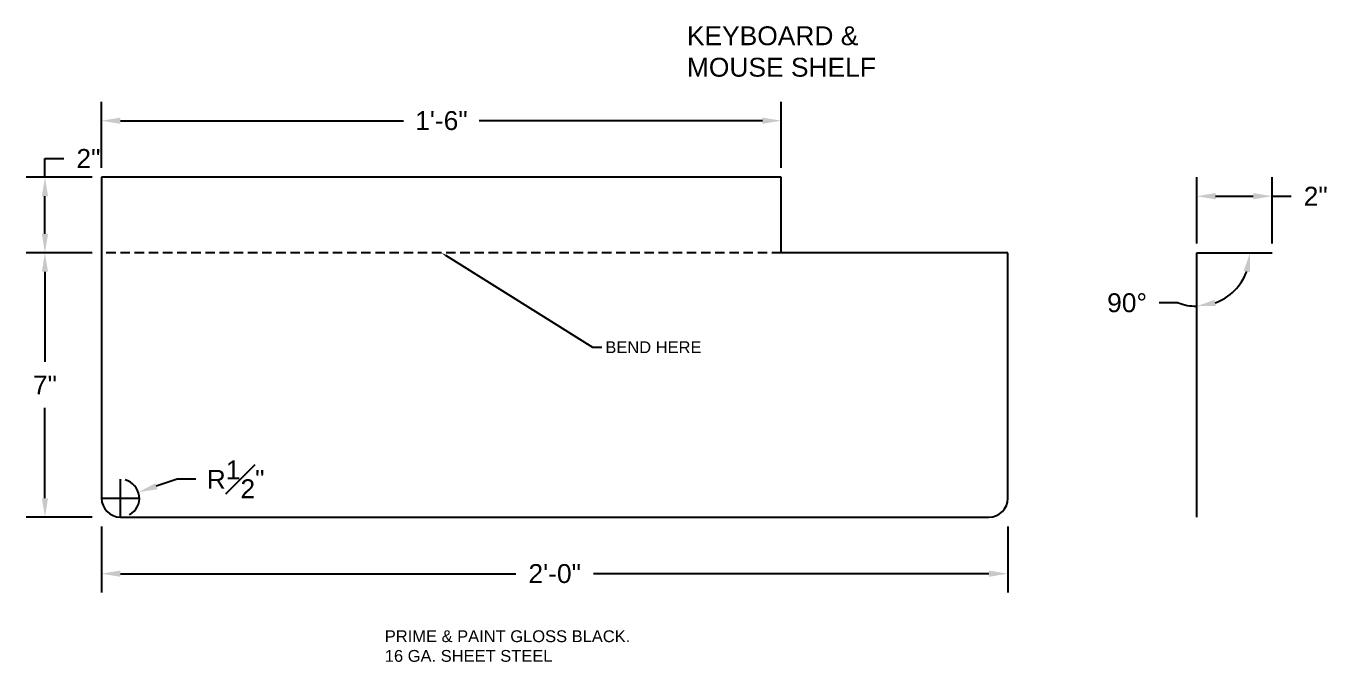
# Model space of a CAD drawing. Header units: inches. Extents: x -228 to 241, y -155 to 115.
# Drawn here: x -69.5 to -35, y -81.34 to -64.49 of the extents above; entities that cross this region are included whole.
import ezdxf
from ezdxf import colors
from ezdxf.entities.mleader import LeaderData, LeaderLine
from ezdxf.math import Vec2, Vec3

# ---------------------------------------------------------------- set-up
doc = ezdxf.new("R2010")
doc.units = ezdxf.units.IN
doc.header["$MEASUREMENT"] = 0
doc.linetypes.add('HIDDEN', pattern=[0.375, 0.25, -0.125])
doc.layers.add('HID', color=2, linetype='HIDDEN')
doc.layers.add('PANEL', color=150, linetype='Continuous')
doc.styles.add('Notes', font='arial.ttf', dxfattribs={"height": 0.125})
doc.styles.get("Standard").update_dxf_attribs({"font": 'arial.ttf'})
doc.dimstyles.new('MEP', dxfattribs={"dimtxt": 0.125, "dimasz": 0.125, "dimexe": 0.125, "dimexo": 0.0625, "dimgap": 0.09, "dimtad": 0, "dimtih": 1, "dimtoh": 1, "dimdec": 5, "dimzin": 3, "dimdsep": 46, "dimlunit": 4, "dimtxsty": 'Standard', "dimcen": 0.125, "dimazin": 2, "dimtfac": 1, "dimtdec": 5, "dimtofl": 0, "dimtmove": 0, "dimatfit": 3, "dimfxl": 1, "dimfrac": 1, "dimtolj": 1, "dimtzin": 0, "dimarcsym": 0})

# ---------------------------------------------------------------- blocks, each defined once
blk = doc.blocks.new('*D63')
at = {"layer": 'Defpoints', "color": 0, "transparency": 16777216}
for p in [(-67.5, -70.5), (-69, -77.5), (-67.5, -77.5)]:
    blk.add_point(p, dxfattribs=at)
at = {"layer": 'PANEL', "color": 0, "lineweight": -2, "transparency": 16777216}
for p, q in [((-67.75, -70.5), (-69.5, -70.5)), ((-69, -71), (-69, -73.39)), ((-69, -77), (-69, -74.61)), ((-67.75, -77.5), (-69.5, -77.5))]:
    blk.add_line(p, q, dxfattribs=at)
at = {"layer": 'PANEL', "color": 0, "transparency": 16777216}
for points in [[(-69.083, -71), (-68.917, -71), (-69, -70.5)], [(-69.083, -77), (-68.917, -77), (-69, -77.5)]]:
    blk.add_solid(points, dxfattribs=at)
at = {"layer": 'PANEL', "color": 0, "transparency": 16777216, "insert": (-69, -74), "char_height": 0.5, "attachment_point": 5}
blk.add_mtext('\\A1;7"', dxfattribs=at)
blk = doc.blocks.new('*D64')
at = {"layer": 'Defpoints', "color": 0, "transparency": 16777216}
for p in [(-69, -68.5), (-67.5, -68.5), (-67.5, -70.5)]:
    blk.add_point(p, dxfattribs=at)
at = {"layer": 'PANEL', "color": 0, "lineweight": -2, "transparency": 16777216}
for p, q in [((-69, -68.5), (-69, -68)), ((-69, -68), (-68.5, -68)), ((-67.75, -68.5), (-69.5, -68.5)), ((-69, -70), (-69, -69)), ((-67.75, -70.5), (-69.5, -70.5))]:
    blk.add_line(p, q, dxfattribs=at)
at = {"layer": 'PANEL', "color": 0, "transparency": 16777216}
for points in [[(-69.083, -69), (-68.917, -69), (-69, -68.5)], [(-69.083, -70), (-68.917, -70), (-69, -70.5)]]:
    blk.add_solid(points, dxfattribs=at)
at = {"layer": 'PANEL', "color": 0, "transparency": 16777216, "insert": (-67.848, -68), "char_height": 0.5, "attachment_point": 5}
blk.add_mtext('\\A1;2"', dxfattribs=at)
blk = doc.blocks.new('*D65')
at = {"layer": 'Defpoints', "color": 0, "transparency": 16777216}
for p in [(-67.5, -77.5), (-43.5, -77.5), (-43.5, -79)]:
    blk.add_point(p, dxfattribs=at)
at = {"layer": 'PANEL', "color": 0, "lineweight": -2, "transparency": 16777216}
for p, q in [((-67.5, -77.75), (-67.5, -79.5)), ((-43.5, -77.75), (-43.5, -79.5)), ((-67, -79), (-56.529, -79)), ((-44, -79), (-54.471, -79))]:
    blk.add_line(p, q, dxfattribs=at)
at = {"layer": 'PANEL', "color": 0, "transparency": 16777216}
for points in [[(-67, -78.917), (-67, -79.083), (-67.5, -79)], [(-44, -78.917), (-44, -79.083), (-43.5, -79)]]:
    blk.add_solid(points, dxfattribs=at)
at = {"layer": 'PANEL', "color": 0, "transparency": 16777216, "insert": (-55.5, -79), "char_height": 0.5, "attachment_point": 5}
blk.add_mtext('\\A1;2\'-0"', dxfattribs=at)
blk = doc.blocks.new('*D66')
at = {"layer": 'Defpoints', "color": 0, "transparency": 16777216}
for p in [(-49.5, -67), (-67.5, -68.5), (-49.5, -68.5)]:
    blk.add_point(p, dxfattribs=at)
at = {"layer": 'PANEL', "color": 0, "lineweight": -2, "transparency": 16777216}
for p, q in [((-67.5, -68.25), (-67.5, -66.5)), ((-49.5, -68.25), (-49.5, -66.5)), ((-67, -67), (-59.501, -67)), ((-50, -67), (-57.499, -67))]:
    blk.add_line(p, q, dxfattribs=at)
at = {"layer": 'PANEL', "color": 0, "transparency": 16777216}
for points in [[(-67, -66.917), (-67, -67.083), (-67.5, -67)], [(-50, -66.917), (-50, -67.083), (-49.5, -67)]]:
    blk.add_solid(points, dxfattribs=at)
at = {"layer": 'PANEL', "color": 0, "transparency": 16777216, "insert": (-58.5, -67), "char_height": 0.5, "attachment_point": 5}
blk.add_mtext('\\A1;1\'-6"', dxfattribs=at)
blk = doc.blocks.new('*D67')
at = {"layer": 'Defpoints', "color": 0, "transparency": 16777216}
for p in [(-36.5, -69), (-38.5, -70.5), (-36.5, -70.5)]:
    blk.add_point(p, dxfattribs=at)
at = {"layer": 'PANEL', "color": 0, "lineweight": -2, "transparency": 16777216}
for p, q in [((-38.5, -70.25), (-38.5, -68.5)), ((-36.5, -70.25), (-36.5, -68.5)), ((-38, -69), (-37, -69)), ((-36.5, -69), (-36, -69))]:
    blk.add_line(p, q, dxfattribs=at)
at = {"layer": 'PANEL', "color": 0, "transparency": 16777216}
for points in [[(-38, -68.917), (-38, -69.083), (-38.5, -69)], [(-37, -68.917), (-37, -69.083), (-36.5, -69)]]:
    blk.add_solid(points, dxfattribs=at)
at = {"layer": 'PANEL', "color": 0, "transparency": 16777216, "insert": (-35.348, -69), "char_height": 0.5, "attachment_point": 5}
blk.add_mtext('\\A1;2"', dxfattribs=at)
blk = doc.blocks.new('*D68')
at = {"layer": 'Defpoints', "color": 0, "transparency": 16777216}
for p in [(-38.5, -70.5), (-38.5, -70.5), (-36.5, -70.5), (-37.275, -71.207), (-38.5, -77.5)]:
    blk.add_point(p, dxfattribs=at)
at = {"layer": 'PANEL', "color": 0, "lineweight": -2, "transparency": 16777216}
blk.add_line((-38.992, -71.826), (-39.492, -71.826), dxfattribs=at)
for start, end in [(290.3641, 339.6359), (249.6359, 270)]:
    blk.add_arc((-38.5, -70.5), 1.414, start, end, dxfattribs=at)
at = {"layer": 'PANEL', "color": 0, "transparency": 16777216}
for points in [[(-37.256, -70.977), (-37.092, -71.007), (-37.086, -70.5)], [(-37.993, -71.908), (-38.023, -71.744), (-38.5, -71.914)]]:
    blk.add_solid(points, dxfattribs=at)
at = {"layer": 'PANEL', "color": 0, "transparency": 16777216, "insert": (-40.343, -71.826), "char_height": 0.5, "attachment_point": 5}
blk.add_mtext('\\A1;90°', dxfattribs=at)
blk = doc.blocks.new('*D69')
at = {"layer": 'Defpoints', "color": 0, "transparency": 16777216}
for p in [(-66.526, -76.842), (-67, -77)]:
    blk.add_point(p, dxfattribs=at)
at = {"layer": 'PANEL', "color": 0, "lineweight": -2, "transparency": 16777216}
for p, q in [((-67, -77.5), (-67, -76.5)), ((-65.5, -76.5), (-66.051, -76.684)), ((-65, -76.5), (-65.5, -76.5)), ((-67.5, -77), (-66.5, -77))]:
    blk.add_line(p, q, dxfattribs=at)
blk.add_arc((-67, -77), 0.5, 298.6479, 75.7307, dxfattribs=at)
at = {"layer": 'PANEL', "color": 0, "transparency": 16777216}
blk.add_solid([(-66.078, -76.605), (-66.025, -76.763), (-66.526, -76.842)], dxfattribs=at)
at = {"layer": 'PANEL', "color": 0, "transparency": 16777216, "insert": (-63.95, -76.5), "char_height": 0.5, "attachment_point": 5}
blk.add_mtext('\\A1;R{\\H1.000000x;\\S1#2;}"', dxfattribs=at)

msp = doc.modelspace()

# ---------------------------------------------------------------- linework, layer by layer
at = {"layer": 'HID'}
msp.add_line((-49.5, -70.5), (-67.5, -70.5), dxfattribs=at)
at = {"layer": 'PANEL'}
for p, q in [((-49.5, -68.5), (-67.5, -68.5)), ((-67.5, -68.5), (-67.5, -77)), ((-49.5, -70.5), (-49.5, -68.5)), ((-43.5, -70.5), (-49.5, -70.5)), ((-43.5, -77), (-43.5, -70.5)), ((-38.5, -77.5), (-38.5, -70.5)), ((-38.5, -70.5), (-36.5, -70.5)), ((-67, -77.5), (-44, -77.5))]:
    msp.add_line(p, q, dxfattribs=at)
for centre, start, end in [((-67, -77), 180, 270), ((-44, -77), 270, 0)]:
    msp.add_arc(centre, 0.5, start, end, dxfattribs=at)

# ---------------------------------------------------------------- texts
at = {"layer": 'PANEL', "attachment_point": 1, "style": 'Notes'}
for s, width, insert, char_height in [('KEYBOARD & MOUSE SHELF', 7, (-52, -64.5), 0.5), ('PRIME & PAINT GLOSS BLACK.\\P16 GA. SHEET STEEL', 8.5, (-60, -80.5), 0.3125)]:
    msp.add_mtext_dynamic_manual_height_columns(s, width=width, gutter_width=0.625, heights=[0], dxfattribs=dict(at, insert=insert, char_height=char_height))

# ---------------------------------------------------------------- dimensions: what is measured, and where the dimension line sits
at = {"layer": 'PANEL'}
for base, p1, p2, picture, middle in [((-49.5, -67), (-67.5, -68.5), (-49.5, -68.5), '*D66', (-58.5, -67)), ((-36.5, -69), (-38.5, -70.5), (-36.5, -70.5), '*D67', (-35.34839, -69)), ((-43.5, -79), (-67.5, -77.5), (-43.5, -77.5), '*D65', (-55.5, -79))]:
    dim = msp.add_linear_dim(base=base, p1=p1, p2=p2, dimstyle='MEP', override={"dimscale": 4}, dxfattribs=at)
    dim.commit()
    dim.dimension.update_dxf_attribs({"geometry": picture, "text_midpoint": middle})
for base, p2, picture, middle in [((-69, -68.5), (-67.5, -68.5), '*D64', (-67.84839, -68)), ((-69, -77.5), (-67.5, -77.5), '*D63', (-69, -74))]:
    dim = msp.add_linear_dim(base=base, p1=(-67.5, -70.5), p2=p2, angle=90, dimstyle='MEP', override={"dimscale": 4}, dxfattribs=at)
    dim.commit()
    dim.dimension.update_dxf_attribs({"geometry": picture, "text_midpoint": middle})
dim = msp.add_angular_dim_2l(base=(-37.275255, -71.207107), line1=((-38.5, -77.5), (-38.5, -70.5)), line2=((-38.5, -70.5), (-36.5, -70.5)), dimstyle='MEP', override={"dimscale": 4}, dxfattribs=at)
dim.commit()
dim.dimension.update_dxf_attribs({"geometry": '*D68', "text_midpoint": (-40.342576, -71.825825)})
dim = msp.add_radius_dim(center=(-67, -77), mpoint=(-66.525658, -76.841886), dimstyle='MEP', override={"dimscale": 4}, dxfattribs=at)
dim.commit()
dim.dimension.update_dxf_attribs({"geometry": '*D69', "text_midpoint": (-63.949914, -76.5), "dimtype": 164})

# ---------------------------------------------------------------- leaders
ml = msp.add_multileader_mtext('Standard', dxfattribs=at)
ml.set_content('BEND HERE', color=256, style='Notes')
ml.set_leader_properties()
ml.build(insert=Vec2(0, 0))
ml.multileader.update_dxf_attribs({"dogleg_length": 0.25, "arrow_head_size": 0.125})
ctx = ml.context
ctx.base_point, ctx.char_height, ctx.arrow_head_size, ctx.landing_gap_size, ctx.plane_origin = Vec3(-54.25, -73), 0.3125, 0.125, 0.09, Vec3(-58.5, -70.5)
notes = []
notes.append((ctx, [(0, (1, 1, 0), (-54.5, -73), (1, 0), 0.25, [(0, [(-58.5, -70.5)], 0, [])])]))
ctx.mtext.insert, ctx.mtext.flow_direction = Vec3(-54.16, -72.843643), 5
for ctx, leaders in notes:
    for number, flags, end, landing, length, lines in leaders:
        leader = LeaderData()
        leader.index, (leader.has_last_leader_line, leader.has_dogleg_vector, leader.attachment_direction) = number, flags
        leader.last_leader_point, leader.dogleg_vector, leader.dogleg_length = Vec3(end), Vec3(landing), length
        for number, points, colour, breaks in lines:
            line = LeaderLine()
            line.index, line.vertices, line.color, line.breaks = number, Vec3.list(points), colors.encode_raw_color(colour), breaks
            leader.lines.append(line)
        ctx.leaders.append(leader)

doc.saveas('drawing.dxf')
